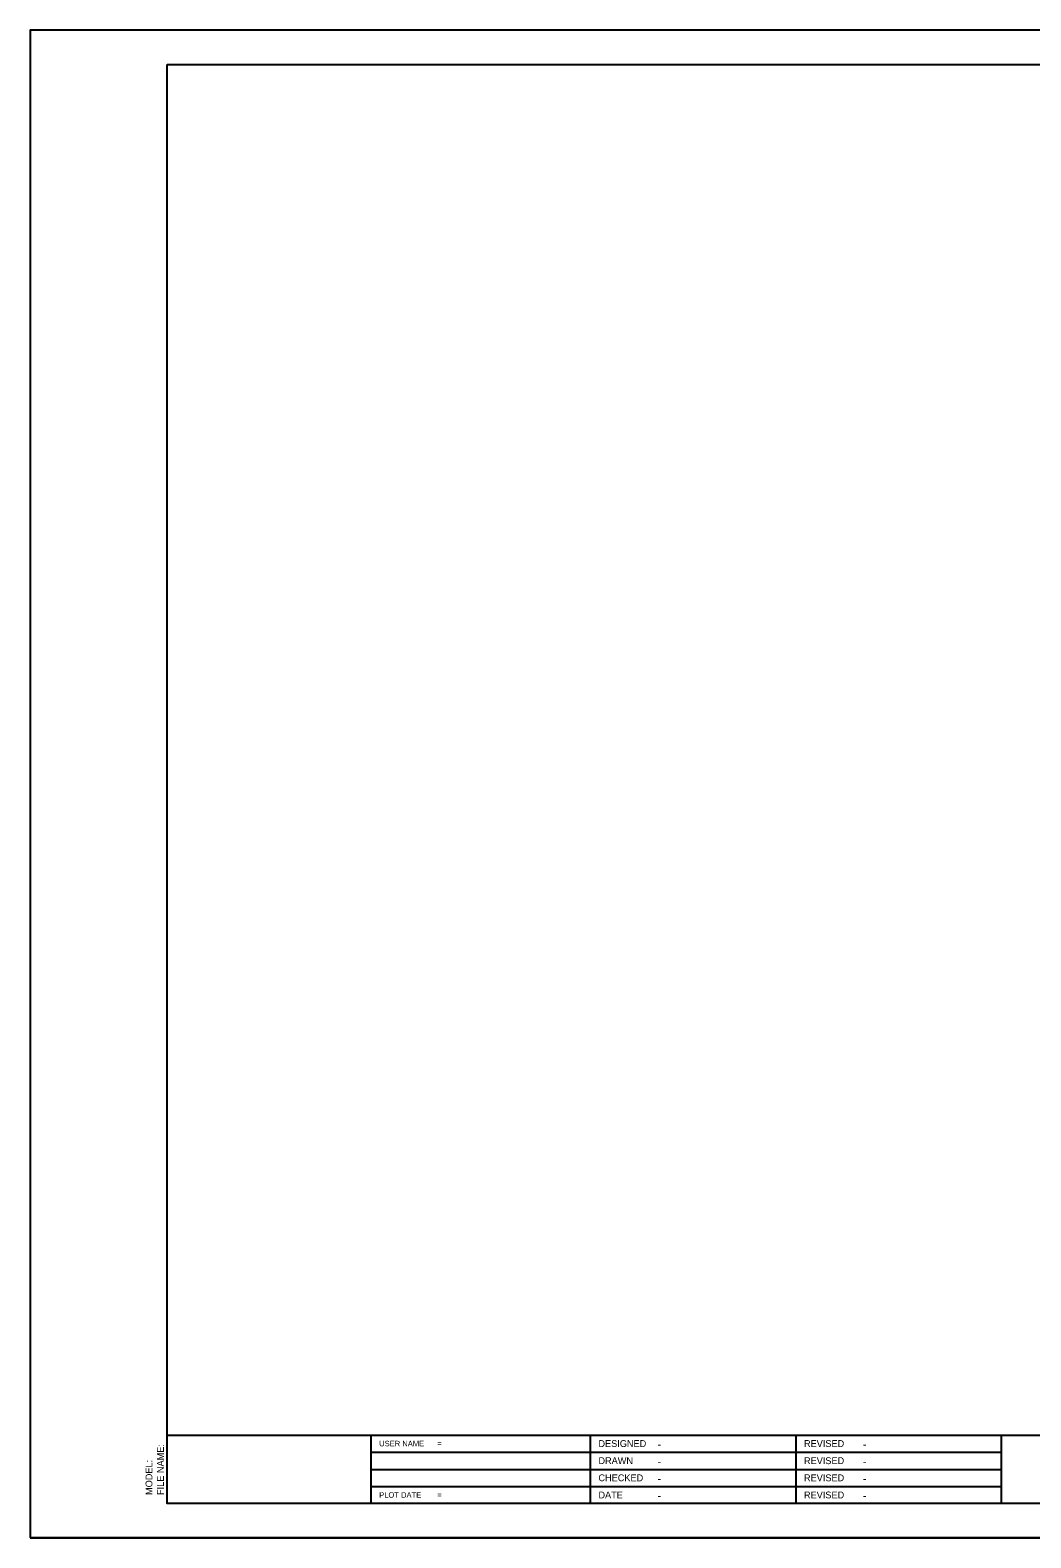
# Model space of a CAD drawing. Extents: x 2039679 to 2054696, y 1636462 to 1637830.
# Drawn here: x 2052996 to 2053726, y 1636462 to 1637562 of the extents above; entities that cross this region are included whole.
import ezdxf

# ---------------------------------------------------------------- set-up
doc = ezdxf.new("R2010")
doc.units = 0
doc.layers.add('SH_General_Details', color=7, linetype='Continuous')
doc.layers.add('SH_Printer_Plotting_Border', color=7, linetype='Continuous')

msp = doc.modelspace()

# ---------------------------------------------------------------- linework, layer by layer
at = {"layer": 'SH_General_Details'}
for p, q in [((2052996.2, 1637561.7), (2052996.2, 1636461.7)), ((2054696.2, 1637561.7), (2052996.2, 1637561.7)), ((2053096.2, 1636536.7), (2054671.2, 1636536.7)), ((2053244.9, 1636536.7), (2053244.9, 1636486.7)), ((2053404.9, 1636536.7), (2053404.9, 1636486.7)), ((2053554.9, 1636536.7), (2053554.9, 1636486.7)), ((2053704.9, 1636536.7), (2053704.9, 1636486.7)), ((2053244.9, 1636524.2), (2053704.9, 1636524.2)), ((2053244.9, 1636511.7), (2053704.9, 1636511.7)), ((2053244.9, 1636499.2), (2053704.9, 1636499.2)), ((2054696.2, 1636461.7), (2052996.2, 1636461.7))]:
    msp.add_line(p, q, dxfattribs=at)
msp.add_lwpolyline([(2053096.2, 1637536.7), (2054671.2, 1637536.7), (2054671.2, 1636486.7), (2053096.2, 1636486.7)], close=True, dxfattribs=at)
at = {"layer": 'SH_Printer_Plotting_Border'}
msp.add_lwpolyline([(2052996.2, 1636461.7), (2054696.2, 1636461.7), (2054696.2, 1637561.7), (2052996.2, 1637561.7)], close=True, dxfattribs=at)

# ---------------------------------------------------------------- texts
at = {"layer": 'SH_General_Details'}
for s, p in [('FILE NAME:  ', (2053093.8, 1636493)), ('MODEL:  ', (2053085.4, 1636493))]:
    msp.add_text(s, height=5, rotation=90, dxfattribs=at).set_placement(p)
for s, height, p in [('USER NAME', 4, (2053250.9, 1636528.5)), ('=', 4, (2053293.3, 1636528.5)), ('DESIGNED', 5, (2053410.9, 1636528)), ('-', 6, (2053453.9, 1636527)), ('REVISED', 5, (2053560.9, 1636528)), ('-', 6, (2053603.9, 1636527)), ('DRAWN', 5, (2053410.9, 1636515.5)), ('-', 6, (2053453.9, 1636514.5)), ('REVISED', 5, (2053560.9, 1636515.5)), ('-', 6, (2053603.9, 1636514.5)), ('CHECKED', 5, (2053410.9, 1636503)), ('-', 6, (2053453.9, 1636502)), ('REVISED', 5, (2053560.9, 1636503)), ('-', 6, (2053603.9, 1636502)), ('PLOT DATE', 4, (2053250.9, 1636491)), ('=', 4, (2053293.3, 1636491)), ('DATE', 5, (2053410.9, 1636490.5)), ('-', 6, (2053453.9, 1636489.5)), ('REVISED', 5, (2053560.9, 1636490.5)), ('-', 6, (2053603.9, 1636489.5))]:
    msp.add_text(s, height=height, dxfattribs=at).set_placement(p)

doc.saveas('drawing.dxf')
